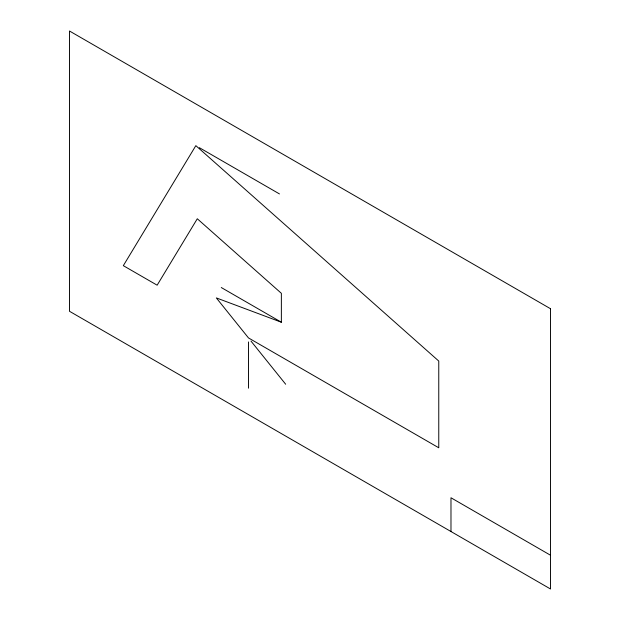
<?xml version="1.0" encoding="UTF-8"?>
<svg xmlns="http://www.w3.org/2000/svg" width="620" height="620" viewBox="0 0 620 620"><rect width="100%" height="100%" fill="white"/><g stroke="black" fill="none" stroke-linecap="round" stroke-linejoin="round"><path stroke-width="0.93" d="M281.364 322.222L216.326 297.91L248.496 337.939L438.766 447.787L438.766 361.057L195.843 145.646L123.326 265.662L157.147 285.192L197.292 218.759L281.364 293.314L281.364 322.222L221.278 287.533M199.353 147.676L279.465 193.928M550.529 555.241L450.98 497.767L450.98 531.526M250.976 341.078L285.665 384.229M248.496 341.938L248.496 388.19M550.529 308.737L69.471 31L69.471 311.263L550.529 589L550.529 308.737"/></g></svg>
